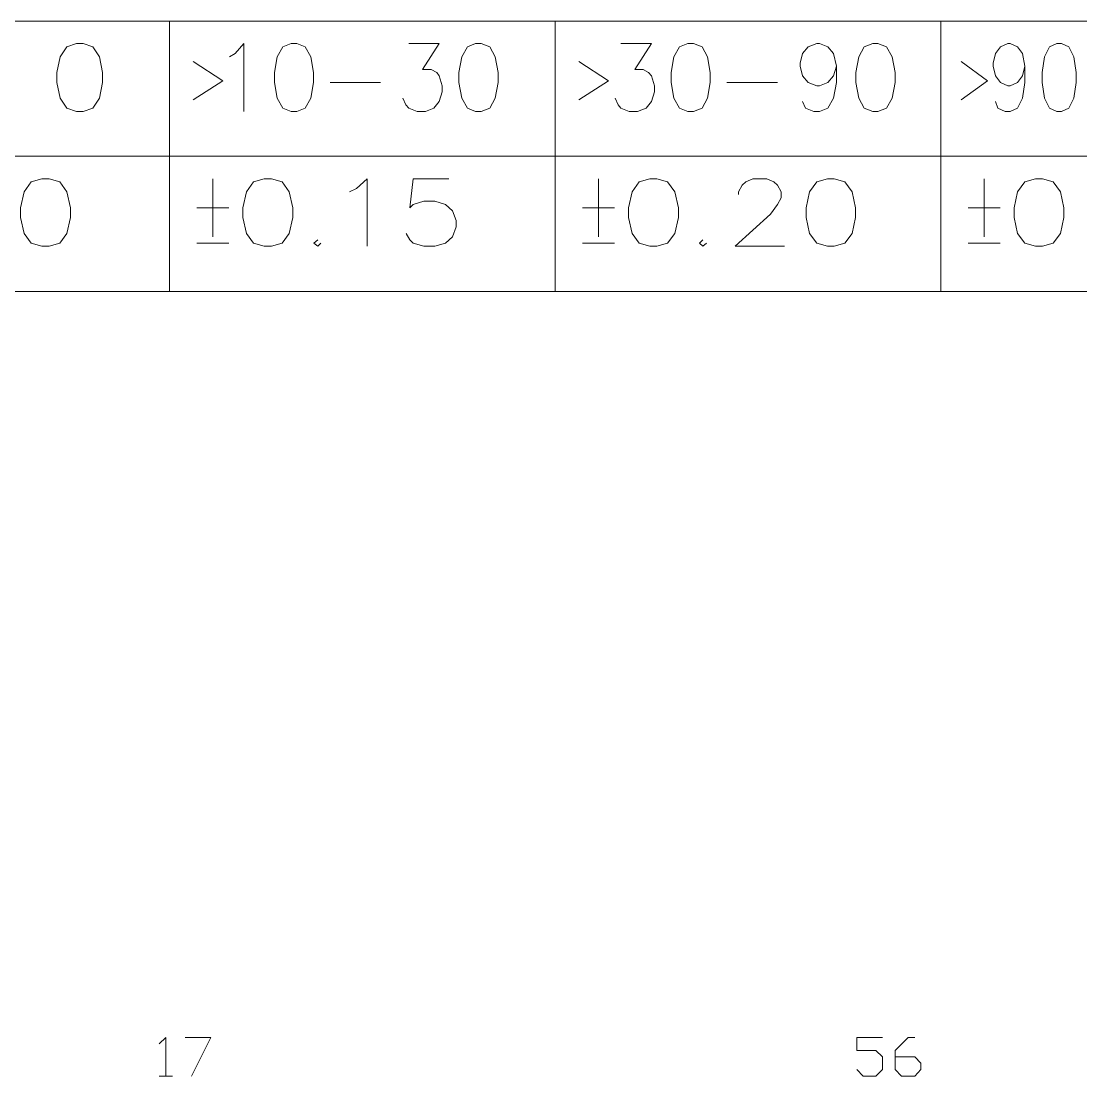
# Model space of a CAD drawing. Header units: centimetres. Extents: x -20.7 to 20.7, y -14.5 to 14.5.
# Drawn here: x -14.88 to -9.39, y 8.42 to 13.9 of the extents above; entities that cross this region are included whole.
import ezdxf

# ---------------------------------------------------------------- set-up
doc = ezdxf.new("R2010")
doc.units = ezdxf.units.CM
doc.header["$MEASUREMENT"] = 0
doc.layers.add('layer 1', color=7, linetype='Continuous')

msp = doc.modelspace()

# ---------------------------------------------------------------- linework, layer by layer
at = {"layer": 'layer 1', "lineweight": 9}
for points, knots in [([(19.88612, 13.89874), (19.88612, 13.89874), (-20.11465, 13.89874), (-20.11465, 13.89874), (-20.11465, 13.89874), (-20.11465, 13.89874), (-20.11465, -13.80208), (-20.11465, -13.80208)], [0, 0, 0, 0, 0.3333333, 0.3333333, 0.3333333, 0.3333333, 1, 1, 1, 1]), ([(-16.11415, 13.89874), (-16.11415, 13.89874), (-14.1139, 13.89874), (-14.1139, 13.89874), (-14.1139, 13.89874), (-14.1139, 13.89874), (-14.1139, 13.19812), (-14.1139, 13.19812), (-14.1139, 13.19812), (-14.1139, 13.19812), (-16.11415, 13.19812), (-16.11415, 13.19812)], [0, 0, 0, 0, 0.25, 0.25, 0.25, 0.25, 0.5, 0.5, 0.5, 0.5, 1, 1, 1, 1]), ([(-14.1139, 13.89874), (-14.1139, 13.89874), (-12.11365, 13.89874), (-12.11365, 13.89874), (-12.11365, 13.89874), (-12.11365, 13.89874), (-12.11365, 13.19812), (-12.11365, 13.19812), (-12.11365, 13.19812), (-12.11365, 13.19812), (-14.1139, 13.19812), (-14.1139, 13.19812)], [0, 0, 0, 0, 0.25, 0.25, 0.25, 0.25, 0.5, 0.5, 0.5, 0.5, 1, 1, 1, 1]), ([(-12.11365, 13.89874), (-12.11365, 13.89874), (-10.1134, 13.89874), (-10.1134, 13.89874), (-10.1134, 13.89874), (-10.1134, 13.89874), (-10.1134, 13.19812), (-10.1134, 13.19812), (-10.1134, 13.19812), (-10.1134, 13.19812), (-12.11365, 13.19812), (-12.11365, 13.19812)], [0, 0, 0, 0, 0.25, 0.25, 0.25, 0.25, 0.5, 0.5, 0.5, 0.5, 1, 1, 1, 1]), ([(-10.1134, 13.89874), (-10.1134, 13.89874), (-8.11315, 13.89874), (-8.11315, 13.89874), (-8.11315, 13.89874), (-8.11315, 13.89874), (-8.11315, 13.19812), (-8.11315, 13.19812), (-8.11315, 13.19812), (-8.11315, 13.19812), (-10.1134, 13.19812), (-10.1134, 13.19812)], [0, 0, 0, 0, 0.25, 0.25, 0.25, 0.25, 0.5, 0.5, 0.5, 0.5, 1, 1, 1, 1]), ([(-14.5965, 13.78232), (-14.5965, 13.78232), (-14.6473, 13.76539), (-14.6473, 13.76539), (-14.6473, 13.76539), (-14.6473, 13.76539), (-14.68117, 13.71459), (-14.68117, 13.71459), (-14.68117, 13.71459), (-14.68117, 13.71459), (-14.6981, 13.63204), (-14.6981, 13.63204), (-14.6981, 13.63204), (-14.6981, 13.63204), (-14.6981, 13.58124), (-14.6981, 13.58124), (-14.6981, 13.58124), (-14.6981, 13.58124), (-14.68117, 13.49869), (-14.68117, 13.49869), (-14.68117, 13.49869), (-14.68117, 13.49869), (-14.6473, 13.44789), (-14.6473, 13.44789), (-14.6473, 13.44789), (-14.6473, 13.44789), (-14.5965, 13.43096), (-14.5965, 13.43096), (-14.5965, 13.43096), (-14.5965, 13.43096), (-14.56263, 13.43096), (-14.56263, 13.43096), (-14.56263, 13.43096), (-14.56263, 13.43096), (-14.51183, 13.44789), (-14.51183, 13.44789), (-14.51183, 13.44789), (-14.51183, 13.44789), (-14.47797, 13.49869), (-14.47797, 13.49869), (-14.47797, 13.49869), (-14.47797, 13.49869), (-14.46103, 13.58124), (-14.46103, 13.58124), (-14.46103, 13.58124), (-14.46103, 13.58124), (-14.46103, 13.63204), (-14.46103, 13.63204), (-14.46103, 13.63204), (-14.46103, 13.63204), (-14.47797, 13.71459), (-14.47797, 13.71459), (-14.47797, 13.71459), (-14.47797, 13.71459), (-14.51183, 13.76539), (-14.51183, 13.76539), (-14.51183, 13.76539), (-14.51183, 13.76539), (-14.56263, 13.78232), (-14.56263, 13.78232), (-14.56263, 13.78232), (-14.56263, 13.78232), (-14.5965, 13.78232), (-14.5965, 13.78232)], [0, 0, 0, 0, 0.0588235, 0.0588235, 0.0588235, 0.0588235, 0.1176471, 0.1176471, 0.1176471, 0.1176471, 0.1764706, 0.1764706, 0.1764706, 0.1764706, 0.2352941, 0.2352941, 0.2352941, 0.2352941, 0.2941176, 0.2941176, 0.2941176, 0.2941176, 0.3529412, 0.3529412, 0.3529412, 0.3529412, 0.4117647, 0.4117647, 0.4117647, 0.4117647, 0.4705882, 0.4705882, 0.4705882, 0.4705882, 0.5294118, 0.5294118, 0.5294118, 0.5294118, 0.5882353, 0.5882353, 0.5882353, 0.5882353, 0.6470588, 0.6470588, 0.6470588, 0.6470588, 0.7058824, 0.7058824, 0.7058824, 0.7058824, 0.7647059, 0.7647059, 0.7647059, 0.7647059, 0.8235294, 0.8235294, 0.8235294, 0.8235294, 0.8823529, 0.8823529, 0.8823529, 0.8823529, 1, 1, 1, 1]), ([(-13.80275, 13.71459), (-13.80275, 13.71459), (-13.77312, 13.73152), (-13.77312, 13.73152), (-13.77312, 13.73152), (-13.77312, 13.73152), (-13.72867, 13.78232), (-13.72867, 13.78232), (-13.72867, 13.78232), (-13.72867, 13.78232), (-13.72867, 13.43096), (-13.72867, 13.43096)], [0, 0, 0, 0, 0.25, 0.25, 0.25, 0.25, 0.5, 0.5, 0.5, 0.5, 1, 1, 1, 1]), ([(-13.48313, 13.78232), (-13.48313, 13.78232), (-13.52547, 13.76539), (-13.52547, 13.76539), (-13.52547, 13.76539), (-13.52547, 13.76539), (-13.5551, 13.71459), (-13.5551, 13.71459), (-13.5551, 13.71459), (-13.5551, 13.71459), (-13.56992, 13.63204), (-13.56992, 13.63204), (-13.56992, 13.63204), (-13.56992, 13.63204), (-13.56992, 13.58124), (-13.56992, 13.58124), (-13.56992, 13.58124), (-13.56992, 13.58124), (-13.5551, 13.49869), (-13.5551, 13.49869), (-13.5551, 13.49869), (-13.5551, 13.49869), (-13.52547, 13.44789), (-13.52547, 13.44789), (-13.52547, 13.44789), (-13.52547, 13.44789), (-13.48313, 13.43096), (-13.48313, 13.43096), (-13.48313, 13.43096), (-13.48313, 13.43096), (-13.4535, 13.43096), (-13.4535, 13.43096), (-13.4535, 13.43096), (-13.4535, 13.43096), (-13.41117, 13.44789), (-13.41117, 13.44789), (-13.41117, 13.44789), (-13.41117, 13.44789), (-13.38153, 13.49869), (-13.38153, 13.49869), (-13.38153, 13.49869), (-13.38153, 13.49869), (-13.36672, 13.58124), (-13.36672, 13.58124), (-13.36672, 13.58124), (-13.36672, 13.58124), (-13.36672, 13.63204), (-13.36672, 13.63204), (-13.36672, 13.63204), (-13.36672, 13.63204), (-13.38153, 13.71459), (-13.38153, 13.71459), (-13.38153, 13.71459), (-13.38153, 13.71459), (-13.41117, 13.76539), (-13.41117, 13.76539), (-13.41117, 13.76539), (-13.41117, 13.76539), (-13.4535, 13.78232), (-13.4535, 13.78232), (-13.4535, 13.78232), (-13.4535, 13.78232), (-13.48313, 13.78232), (-13.48313, 13.78232)], [0, 0, 0, 0, 0.0588235, 0.0588235, 0.0588235, 0.0588235, 0.1176471, 0.1176471, 0.1176471, 0.1176471, 0.1764706, 0.1764706, 0.1764706, 0.1764706, 0.2352941, 0.2352941, 0.2352941, 0.2352941, 0.2941176, 0.2941176, 0.2941176, 0.2941176, 0.3529412, 0.3529412, 0.3529412, 0.3529412, 0.4117647, 0.4117647, 0.4117647, 0.4117647, 0.4705882, 0.4705882, 0.4705882, 0.4705882, 0.5294118, 0.5294118, 0.5294118, 0.5294118, 0.5882353, 0.5882353, 0.5882353, 0.5882353, 0.6470588, 0.6470588, 0.6470588, 0.6470588, 0.7058824, 0.7058824, 0.7058824, 0.7058824, 0.7647059, 0.7647059, 0.7647059, 0.7647059, 0.8235294, 0.8235294, 0.8235294, 0.8235294, 0.8823529, 0.8823529, 0.8823529, 0.8823529, 1, 1, 1, 1]), ([(-12.87353, 13.78232), (-12.87353, 13.78232), (-12.71478, 13.78232), (-12.71478, 13.78232), (-12.71478, 13.78232), (-12.71478, 13.78232), (-12.80157, 13.64897), (-12.80157, 13.64897), (-12.80157, 13.64897), (-12.80157, 13.64897), (-12.75712, 13.64897), (-12.75712, 13.64897), (-12.75712, 13.64897), (-12.75712, 13.64897), (-12.72748, 13.63204), (-12.72748, 13.63204), (-12.72748, 13.63204), (-12.72748, 13.63204), (-12.71478, 13.61511), (-12.71478, 13.61511), (-12.71478, 13.61511), (-12.71478, 13.61511), (-12.69997, 13.56431), (-12.69997, 13.56431), (-12.69997, 13.56431), (-12.69997, 13.56431), (-12.69997, 13.53256), (-12.69997, 13.53256), (-12.69997, 13.53256), (-12.69997, 13.53256), (-12.71478, 13.48176), (-12.71478, 13.48176), (-12.71478, 13.48176), (-12.71478, 13.48176), (-12.7423, 13.44789), (-12.7423, 13.44789), (-12.7423, 13.44789), (-12.7423, 13.44789), (-12.78675, 13.43096), (-12.78675, 13.43096), (-12.78675, 13.43096), (-12.78675, 13.43096), (-12.82908, 13.43096), (-12.82908, 13.43096), (-12.82908, 13.43096), (-12.82908, 13.43096), (-12.87353, 13.44789), (-12.87353, 13.44789), (-12.87353, 13.44789), (-12.87353, 13.44789), (-12.88835, 13.46482), (-12.88835, 13.46482), (-12.88835, 13.46482), (-12.88835, 13.46482), (-12.90317, 13.49869), (-12.90317, 13.49869)], [0, 0, 0, 0, 0.0666667, 0.0666667, 0.0666667, 0.0666667, 0.1333333, 0.1333333, 0.1333333, 0.1333333, 0.2, 0.2, 0.2, 0.2, 0.2666667, 0.2666667, 0.2666667, 0.2666667, 0.3333333, 0.3333333, 0.3333333, 0.3333333, 0.4, 0.4, 0.4, 0.4, 0.4666667, 0.4666667, 0.4666667, 0.4666667, 0.5333333, 0.5333333, 0.5333333, 0.5333333, 0.6, 0.6, 0.6, 0.6, 0.6666667, 0.6666667, 0.6666667, 0.6666667, 0.7333333, 0.7333333, 0.7333333, 0.7333333, 0.8, 0.8, 0.8, 0.8, 0.8666667, 0.8666667, 0.8666667, 0.8666667, 1, 1, 1, 1]), ([(-12.5264, 13.78232), (-12.5264, 13.78232), (-12.56873, 13.76539), (-12.56873, 13.76539), (-12.56873, 13.76539), (-12.56873, 13.76539), (-12.59837, 13.71459), (-12.59837, 13.71459), (-12.59837, 13.71459), (-12.59837, 13.71459), (-12.61318, 13.63204), (-12.61318, 13.63204), (-12.61318, 13.63204), (-12.61318, 13.63204), (-12.61318, 13.58124), (-12.61318, 13.58124), (-12.61318, 13.58124), (-12.61318, 13.58124), (-12.59837, 13.49869), (-12.59837, 13.49869), (-12.59837, 13.49869), (-12.59837, 13.49869), (-12.56873, 13.44789), (-12.56873, 13.44789), (-12.56873, 13.44789), (-12.56873, 13.44789), (-12.5264, 13.43096), (-12.5264, 13.43096), (-12.5264, 13.43096), (-12.5264, 13.43096), (-12.49677, 13.43096), (-12.49677, 13.43096), (-12.49677, 13.43096), (-12.49677, 13.43096), (-12.45232, 13.44789), (-12.45232, 13.44789), (-12.45232, 13.44789), (-12.45232, 13.44789), (-12.4248, 13.49869), (-12.4248, 13.49869), (-12.4248, 13.49869), (-12.4248, 13.49869), (-12.40998, 13.58124), (-12.40998, 13.58124), (-12.40998, 13.58124), (-12.40998, 13.58124), (-12.40998, 13.63204), (-12.40998, 13.63204), (-12.40998, 13.63204), (-12.40998, 13.63204), (-12.4248, 13.71459), (-12.4248, 13.71459), (-12.4248, 13.71459), (-12.4248, 13.71459), (-12.45232, 13.76539), (-12.45232, 13.76539), (-12.45232, 13.76539), (-12.45232, 13.76539), (-12.49677, 13.78232), (-12.49677, 13.78232), (-12.49677, 13.78232), (-12.49677, 13.78232), (-12.5264, 13.78232), (-12.5264, 13.78232)], [0, 0, 0, 0, 0.0588235, 0.0588235, 0.0588235, 0.0588235, 0.1176471, 0.1176471, 0.1176471, 0.1176471, 0.1764706, 0.1764706, 0.1764706, 0.1764706, 0.2352941, 0.2352941, 0.2352941, 0.2352941, 0.2941176, 0.2941176, 0.2941176, 0.2941176, 0.3529412, 0.3529412, 0.3529412, 0.3529412, 0.4117647, 0.4117647, 0.4117647, 0.4117647, 0.4705882, 0.4705882, 0.4705882, 0.4705882, 0.5294118, 0.5294118, 0.5294118, 0.5294118, 0.5882353, 0.5882353, 0.5882353, 0.5882353, 0.6470588, 0.6470588, 0.6470588, 0.6470588, 0.7058824, 0.7058824, 0.7058824, 0.7058824, 0.7647059, 0.7647059, 0.7647059, 0.7647059, 0.8235294, 0.8235294, 0.8235294, 0.8235294, 0.8823529, 0.8823529, 0.8823529, 0.8823529, 1, 1, 1, 1]), ([(-11.77287, 13.78232), (-11.77287, 13.78232), (-11.61412, 13.78232), (-11.61412, 13.78232), (-11.61412, 13.78232), (-11.61412, 13.78232), (-11.7009, 13.64897), (-11.7009, 13.64897), (-11.7009, 13.64897), (-11.7009, 13.64897), (-11.65645, 13.64897), (-11.65645, 13.64897), (-11.65645, 13.64897), (-11.65645, 13.64897), (-11.62893, 13.63204), (-11.62893, 13.63204), (-11.62893, 13.63204), (-11.62893, 13.63204), (-11.61412, 13.61511), (-11.61412, 13.61511), (-11.61412, 13.61511), (-11.61412, 13.61511), (-11.5993, 13.56431), (-11.5993, 13.56431), (-11.5993, 13.56431), (-11.5993, 13.56431), (-11.5993, 13.53256), (-11.5993, 13.53256), (-11.5993, 13.53256), (-11.5993, 13.53256), (-11.61412, 13.48176), (-11.61412, 13.48176), (-11.61412, 13.48176), (-11.61412, 13.48176), (-11.64163, 13.44789), (-11.64163, 13.44789), (-11.64163, 13.44789), (-11.64163, 13.44789), (-11.68608, 13.43096), (-11.68608, 13.43096), (-11.68608, 13.43096), (-11.68608, 13.43096), (-11.73053, 13.43096), (-11.73053, 13.43096), (-11.73053, 13.43096), (-11.73053, 13.43096), (-11.77287, 13.44789), (-11.77287, 13.44789), (-11.77287, 13.44789), (-11.77287, 13.44789), (-11.78768, 13.46482), (-11.78768, 13.46482), (-11.78768, 13.46482), (-11.78768, 13.46482), (-11.8025, 13.49869), (-11.8025, 13.49869)], [0, 0, 0, 0, 0.0666667, 0.0666667, 0.0666667, 0.0666667, 0.1333333, 0.1333333, 0.1333333, 0.1333333, 0.2, 0.2, 0.2, 0.2, 0.2666667, 0.2666667, 0.2666667, 0.2666667, 0.3333333, 0.3333333, 0.3333333, 0.3333333, 0.4, 0.4, 0.4, 0.4, 0.4666667, 0.4666667, 0.4666667, 0.4666667, 0.5333333, 0.5333333, 0.5333333, 0.5333333, 0.6, 0.6, 0.6, 0.6, 0.6666667, 0.6666667, 0.6666667, 0.6666667, 0.7333333, 0.7333333, 0.7333333, 0.7333333, 0.8, 0.8, 0.8, 0.8, 0.8666667, 0.8666667, 0.8666667, 0.8666667, 1, 1, 1, 1]), ([(-11.42573, 13.78232), (-11.42573, 13.78232), (-11.46807, 13.76539), (-11.46807, 13.76539), (-11.46807, 13.76539), (-11.46807, 13.76539), (-11.4977, 13.71459), (-11.4977, 13.71459), (-11.4977, 13.71459), (-11.4977, 13.71459), (-11.51252, 13.63204), (-11.51252, 13.63204), (-11.51252, 13.63204), (-11.51252, 13.63204), (-11.51252, 13.58124), (-11.51252, 13.58124), (-11.51252, 13.58124), (-11.51252, 13.58124), (-11.4977, 13.49869), (-11.4977, 13.49869), (-11.4977, 13.49869), (-11.4977, 13.49869), (-11.46807, 13.44789), (-11.46807, 13.44789), (-11.46807, 13.44789), (-11.46807, 13.44789), (-11.42573, 13.43096), (-11.42573, 13.43096), (-11.42573, 13.43096), (-11.42573, 13.43096), (-11.3961, 13.43096), (-11.3961, 13.43096), (-11.3961, 13.43096), (-11.3961, 13.43096), (-11.35165, 13.44789), (-11.35165, 13.44789), (-11.35165, 13.44789), (-11.35165, 13.44789), (-11.32413, 13.49869), (-11.32413, 13.49869), (-11.32413, 13.49869), (-11.32413, 13.49869), (-11.30932, 13.58124), (-11.30932, 13.58124), (-11.30932, 13.58124), (-11.30932, 13.58124), (-11.30932, 13.63204), (-11.30932, 13.63204), (-11.30932, 13.63204), (-11.30932, 13.63204), (-11.32413, 13.71459), (-11.32413, 13.71459), (-11.32413, 13.71459), (-11.32413, 13.71459), (-11.35165, 13.76539), (-11.35165, 13.76539), (-11.35165, 13.76539), (-11.35165, 13.76539), (-11.3961, 13.78232), (-11.3961, 13.78232), (-11.3961, 13.78232), (-11.3961, 13.78232), (-11.42573, 13.78232), (-11.42573, 13.78232)], [0, 0, 0, 0, 0.0588235, 0.0588235, 0.0588235, 0.0588235, 0.1176471, 0.1176471, 0.1176471, 0.1176471, 0.1764706, 0.1764706, 0.1764706, 0.1764706, 0.2352941, 0.2352941, 0.2352941, 0.2352941, 0.2941176, 0.2941176, 0.2941176, 0.2941176, 0.3529412, 0.3529412, 0.3529412, 0.3529412, 0.4117647, 0.4117647, 0.4117647, 0.4117647, 0.4705882, 0.4705882, 0.4705882, 0.4705882, 0.5294118, 0.5294118, 0.5294118, 0.5294118, 0.5882353, 0.5882353, 0.5882353, 0.5882353, 0.6470588, 0.6470588, 0.6470588, 0.6470588, 0.7058824, 0.7058824, 0.7058824, 0.7058824, 0.7647059, 0.7647059, 0.7647059, 0.7647059, 0.8235294, 0.8235294, 0.8235294, 0.8235294, 0.8823529, 0.8823529, 0.8823529, 0.8823529, 1, 1, 1, 1]), ([(-10.65527, 13.66591), (-10.65527, 13.66591), (-10.67008, 13.61511), (-10.67008, 13.61511), (-10.67008, 13.61511), (-10.67008, 13.61511), (-10.69972, 13.58124), (-10.69972, 13.58124), (-10.69972, 13.58124), (-10.69972, 13.58124), (-10.74205, 13.56431), (-10.74205, 13.56431), (-10.74205, 13.56431), (-10.74205, 13.56431), (-10.75687, 13.56431), (-10.75687, 13.56431), (-10.75687, 13.56431), (-10.75687, 13.56431), (-10.80132, 13.58124), (-10.80132, 13.58124), (-10.80132, 13.58124), (-10.80132, 13.58124), (-10.83095, 13.61511), (-10.83095, 13.61511), (-10.83095, 13.61511), (-10.83095, 13.61511), (-10.84365, 13.66591), (-10.84365, 13.66591), (-10.84365, 13.66591), (-10.84365, 13.66591), (-10.84365, 13.68072), (-10.84365, 13.68072), (-10.84365, 13.68072), (-10.84365, 13.68072), (-10.83095, 13.73152), (-10.83095, 13.73152), (-10.83095, 13.73152), (-10.83095, 13.73152), (-10.80132, 13.76539), (-10.80132, 13.76539), (-10.80132, 13.76539), (-10.80132, 13.76539), (-10.75687, 13.78232), (-10.75687, 13.78232), (-10.75687, 13.78232), (-10.75687, 13.78232), (-10.74205, 13.78232), (-10.74205, 13.78232), (-10.74205, 13.78232), (-10.74205, 13.78232), (-10.69972, 13.76539), (-10.69972, 13.76539), (-10.69972, 13.76539), (-10.69972, 13.76539), (-10.67008, 13.73152), (-10.67008, 13.73152), (-10.67008, 13.73152), (-10.67008, 13.73152), (-10.65527, 13.66591), (-10.65527, 13.66591), (-10.65527, 13.66591), (-10.65527, 13.66591), (-10.65527, 13.58124), (-10.65527, 13.58124), (-10.65527, 13.58124), (-10.65527, 13.58124), (-10.67008, 13.49869), (-10.67008, 13.49869), (-10.67008, 13.49869), (-10.67008, 13.49869), (-10.69972, 13.44789), (-10.69972, 13.44789), (-10.69972, 13.44789), (-10.69972, 13.44789), (-10.74205, 13.43096), (-10.74205, 13.43096), (-10.74205, 13.43096), (-10.74205, 13.43096), (-10.77168, 13.43096), (-10.77168, 13.43096), (-10.77168, 13.43096), (-10.77168, 13.43096), (-10.81613, 13.44789), (-10.81613, 13.44789), (-10.81613, 13.44789), (-10.81613, 13.44789), (-10.83095, 13.48176), (-10.83095, 13.48176)], [0, 0, 0, 0, 0.0434783, 0.0434783, 0.0434783, 0.0434783, 0.0869565, 0.0869565, 0.0869565, 0.0869565, 0.1304348, 0.1304348, 0.1304348, 0.1304348, 0.173913, 0.173913, 0.173913, 0.173913, 0.2173913, 0.2173913, 0.2173913, 0.2173913, 0.2608696, 0.2608696, 0.2608696, 0.2608696, 0.3043478, 0.3043478, 0.3043478, 0.3043478, 0.3478261, 0.3478261, 0.3478261, 0.3478261, 0.3913043, 0.3913043, 0.3913043, 0.3913043, 0.4347826, 0.4347826, 0.4347826, 0.4347826, 0.4782609, 0.4782609, 0.4782609, 0.4782609, 0.5217391, 0.5217391, 0.5217391, 0.5217391, 0.5652174, 0.5652174, 0.5652174, 0.5652174, 0.6086957, 0.6086957, 0.6086957, 0.6086957, 0.6521739, 0.6521739, 0.6521739, 0.6521739, 0.6956522, 0.6956522, 0.6956522, 0.6956522, 0.7391304, 0.7391304, 0.7391304, 0.7391304, 0.7826087, 0.7826087, 0.7826087, 0.7826087, 0.826087, 0.826087, 0.826087, 0.826087, 0.8695652, 0.8695652, 0.8695652, 0.8695652, 0.9130435, 0.9130435, 0.9130435, 0.9130435, 1, 1, 1, 1]), ([(-10.46688, 13.78232), (-10.46688, 13.78232), (-10.51133, 13.76539), (-10.51133, 13.76539), (-10.51133, 13.76539), (-10.51133, 13.76539), (-10.53885, 13.71459), (-10.53885, 13.71459), (-10.53885, 13.71459), (-10.53885, 13.71459), (-10.55367, 13.63204), (-10.55367, 13.63204), (-10.55367, 13.63204), (-10.55367, 13.63204), (-10.55367, 13.58124), (-10.55367, 13.58124), (-10.55367, 13.58124), (-10.55367, 13.58124), (-10.53885, 13.49869), (-10.53885, 13.49869), (-10.53885, 13.49869), (-10.53885, 13.49869), (-10.51133, 13.44789), (-10.51133, 13.44789), (-10.51133, 13.44789), (-10.51133, 13.44789), (-10.46688, 13.43096), (-10.46688, 13.43096), (-10.46688, 13.43096), (-10.46688, 13.43096), (-10.43937, 13.43096), (-10.43937, 13.43096), (-10.43937, 13.43096), (-10.43937, 13.43096), (-10.39492, 13.44789), (-10.39492, 13.44789), (-10.39492, 13.44789), (-10.39492, 13.44789), (-10.36528, 13.49869), (-10.36528, 13.49869), (-10.36528, 13.49869), (-10.36528, 13.49869), (-10.35047, 13.58124), (-10.35047, 13.58124), (-10.35047, 13.58124), (-10.35047, 13.58124), (-10.35047, 13.63204), (-10.35047, 13.63204), (-10.35047, 13.63204), (-10.35047, 13.63204), (-10.36528, 13.71459), (-10.36528, 13.71459), (-10.36528, 13.71459), (-10.36528, 13.71459), (-10.39492, 13.76539), (-10.39492, 13.76539), (-10.39492, 13.76539), (-10.39492, 13.76539), (-10.43937, 13.78232), (-10.43937, 13.78232), (-10.43937, 13.78232), (-10.43937, 13.78232), (-10.46688, 13.78232), (-10.46688, 13.78232)], [0, 0, 0, 0, 0.0588235, 0.0588235, 0.0588235, 0.0588235, 0.1176471, 0.1176471, 0.1176471, 0.1176471, 0.1764706, 0.1764706, 0.1764706, 0.1764706, 0.2352941, 0.2352941, 0.2352941, 0.2352941, 0.2941176, 0.2941176, 0.2941176, 0.2941176, 0.3529412, 0.3529412, 0.3529412, 0.3529412, 0.4117647, 0.4117647, 0.4117647, 0.4117647, 0.4705882, 0.4705882, 0.4705882, 0.4705882, 0.5294118, 0.5294118, 0.5294118, 0.5294118, 0.5882353, 0.5882353, 0.5882353, 0.5882353, 0.6470588, 0.6470588, 0.6470588, 0.6470588, 0.7058824, 0.7058824, 0.7058824, 0.7058824, 0.7647059, 0.7647059, 0.7647059, 0.7647059, 0.8235294, 0.8235294, 0.8235294, 0.8235294, 0.8823529, 0.8823529, 0.8823529, 0.8823529, 1, 1, 1, 1]), ([(-9.67737, 13.66591), (-9.67737, 13.66591), (-9.69007, 13.61511), (-9.69007, 13.61511), (-9.69007, 13.61511), (-9.69007, 13.61511), (-9.71547, 13.58124), (-9.71547, 13.58124), (-9.71547, 13.58124), (-9.71547, 13.58124), (-9.75357, 13.56431), (-9.75357, 13.56431), (-9.75357, 13.56431), (-9.75357, 13.56431), (-9.76627, 13.56431), (-9.76627, 13.56431), (-9.76627, 13.56431), (-9.76627, 13.56431), (-9.80437, 13.58124), (-9.80437, 13.58124), (-9.80437, 13.58124), (-9.80437, 13.58124), (-9.82977, 13.61511), (-9.82977, 13.61511), (-9.82977, 13.61511), (-9.82977, 13.61511), (-9.84247, 13.66591), (-9.84247, 13.66591), (-9.84247, 13.66591), (-9.84247, 13.66591), (-9.84247, 13.68072), (-9.84247, 13.68072), (-9.84247, 13.68072), (-9.84247, 13.68072), (-9.82977, 13.73152), (-9.82977, 13.73152), (-9.82977, 13.73152), (-9.82977, 13.73152), (-9.80437, 13.76539), (-9.80437, 13.76539), (-9.80437, 13.76539), (-9.80437, 13.76539), (-9.76627, 13.78232), (-9.76627, 13.78232), (-9.76627, 13.78232), (-9.76627, 13.78232), (-9.75357, 13.78232), (-9.75357, 13.78232), (-9.75357, 13.78232), (-9.75357, 13.78232), (-9.71547, 13.76539), (-9.71547, 13.76539), (-9.71547, 13.76539), (-9.71547, 13.76539), (-9.69007, 13.73152), (-9.69007, 13.73152), (-9.69007, 13.73152), (-9.69007, 13.73152), (-9.67737, 13.66591), (-9.67737, 13.66591), (-9.67737, 13.66591), (-9.67737, 13.66591), (-9.67737, 13.58124), (-9.67737, 13.58124), (-9.67737, 13.58124), (-9.67737, 13.58124), (-9.69007, 13.49869), (-9.69007, 13.49869), (-9.69007, 13.49869), (-9.69007, 13.49869), (-9.71547, 13.44789), (-9.71547, 13.44789), (-9.71547, 13.44789), (-9.71547, 13.44789), (-9.75357, 13.43096), (-9.75357, 13.43096), (-9.75357, 13.43096), (-9.75357, 13.43096), (-9.77897, 13.43096), (-9.77897, 13.43096), (-9.77897, 13.43096), (-9.77897, 13.43096), (-9.81707, 13.44789), (-9.81707, 13.44789), (-9.81707, 13.44789), (-9.81707, 13.44789), (-9.82977, 13.48176), (-9.82977, 13.48176)], [0, 0, 0, 0, 0.0434783, 0.0434783, 0.0434783, 0.0434783, 0.0869565, 0.0869565, 0.0869565, 0.0869565, 0.1304348, 0.1304348, 0.1304348, 0.1304348, 0.173913, 0.173913, 0.173913, 0.173913, 0.2173913, 0.2173913, 0.2173913, 0.2173913, 0.2608696, 0.2608696, 0.2608696, 0.2608696, 0.3043478, 0.3043478, 0.3043478, 0.3043478, 0.3478261, 0.3478261, 0.3478261, 0.3478261, 0.3913043, 0.3913043, 0.3913043, 0.3913043, 0.4347826, 0.4347826, 0.4347826, 0.4347826, 0.4782609, 0.4782609, 0.4782609, 0.4782609, 0.5217391, 0.5217391, 0.5217391, 0.5217391, 0.5652174, 0.5652174, 0.5652174, 0.5652174, 0.6086957, 0.6086957, 0.6086957, 0.6086957, 0.6521739, 0.6521739, 0.6521739, 0.6521739, 0.6956522, 0.6956522, 0.6956522, 0.6956522, 0.7391304, 0.7391304, 0.7391304, 0.7391304, 0.7826087, 0.7826087, 0.7826087, 0.7826087, 0.826087, 0.826087, 0.826087, 0.826087, 0.8695652, 0.8695652, 0.8695652, 0.8695652, 0.9130435, 0.9130435, 0.9130435, 0.9130435, 1, 1, 1, 1]), ([(-9.51227, 13.78232), (-9.51227, 13.78232), (-9.55037, 13.76539), (-9.55037, 13.76539), (-9.55037, 13.76539), (-9.55037, 13.76539), (-9.57577, 13.71459), (-9.57577, 13.71459), (-9.57577, 13.71459), (-9.57577, 13.71459), (-9.58847, 13.63204), (-9.58847, 13.63204), (-9.58847, 13.63204), (-9.58847, 13.63204), (-9.58847, 13.58124), (-9.58847, 13.58124), (-9.58847, 13.58124), (-9.58847, 13.58124), (-9.57577, 13.49869), (-9.57577, 13.49869), (-9.57577, 13.49869), (-9.57577, 13.49869), (-9.55037, 13.44789), (-9.55037, 13.44789), (-9.55037, 13.44789), (-9.55037, 13.44789), (-9.51227, 13.43096), (-9.51227, 13.43096), (-9.51227, 13.43096), (-9.51227, 13.43096), (-9.48687, 13.43096), (-9.48687, 13.43096), (-9.48687, 13.43096), (-9.48687, 13.43096), (-9.44877, 13.44789), (-9.44877, 13.44789), (-9.44877, 13.44789), (-9.44877, 13.44789), (-9.42337, 13.49869), (-9.42337, 13.49869), (-9.42337, 13.49869), (-9.42337, 13.49869), (-9.41067, 13.58124), (-9.41067, 13.58124), (-9.41067, 13.58124), (-9.41067, 13.58124), (-9.41067, 13.63204), (-9.41067, 13.63204), (-9.41067, 13.63204), (-9.41067, 13.63204), (-9.42337, 13.71459), (-9.42337, 13.71459), (-9.42337, 13.71459), (-9.42337, 13.71459), (-9.44877, 13.76539), (-9.44877, 13.76539), (-9.44877, 13.76539), (-9.44877, 13.76539), (-9.48687, 13.78232), (-9.48687, 13.78232), (-9.48687, 13.78232), (-9.48687, 13.78232), (-9.51227, 13.78232), (-9.51227, 13.78232)], [0, 0, 0, 0, 0.0588235, 0.0588235, 0.0588235, 0.0588235, 0.1176471, 0.1176471, 0.1176471, 0.1176471, 0.1764706, 0.1764706, 0.1764706, 0.1764706, 0.2352941, 0.2352941, 0.2352941, 0.2352941, 0.2941176, 0.2941176, 0.2941176, 0.2941176, 0.3529412, 0.3529412, 0.3529412, 0.3529412, 0.4117647, 0.4117647, 0.4117647, 0.4117647, 0.4705882, 0.4705882, 0.4705882, 0.4705882, 0.5294118, 0.5294118, 0.5294118, 0.5294118, 0.5882353, 0.5882353, 0.5882353, 0.5882353, 0.6470588, 0.6470588, 0.6470588, 0.6470588, 0.7058824, 0.7058824, 0.7058824, 0.7058824, 0.7647059, 0.7647059, 0.7647059, 0.7647059, 0.8235294, 0.8235294, 0.8235294, 0.8235294, 0.8823529, 0.8823529, 0.8823529, 0.8823529, 1, 1, 1, 1]), ([(-13.99113, 13.68919), (-13.99113, 13.68919), (-13.83662, 13.58971), (-13.83662, 13.58971), (-13.83662, 13.58971), (-13.83662, 13.58971), (-13.99113, 13.49022), (-13.99113, 13.49022)], [0, 0, 0, 0, 0.3333333, 0.3333333, 0.3333333, 0.3333333, 1, 1, 1, 1]), ([(-11.99088, 13.68919), (-11.99088, 13.68919), (-11.83637, 13.58971), (-11.83637, 13.58971), (-11.83637, 13.58971), (-11.83637, 13.58971), (-11.99088, 13.49022), (-11.99088, 13.49022)], [0, 0, 0, 0, 0.3333333, 0.3333333, 0.3333333, 0.3333333, 1, 1, 1, 1]), ([(-10.00757, 13.68919), (-10.00757, 13.68919), (-9.8721, 13.58971), (-9.8721, 13.58971), (-9.8721, 13.58971), (-9.8721, 13.58971), (-10.00757, 13.49022), (-10.00757, 13.49022)], [0, 0, 0, 0, 0.3333333, 0.3333333, 0.3333333, 0.3333333, 1, 1, 1, 1]), ([(-14.1139, 13.19812), (-14.1139, 13.19812), (-14.1139, 12.49751), (-14.1139, 12.49751), (-14.1139, 12.49751), (-14.1139, 12.49751), (-16.11415, 12.49751), (-16.11415, 12.49751)], [0, 0, 0, 0, 0.3333333, 0.3333333, 0.3333333, 0.3333333, 1, 1, 1, 1]), ([(-12.11365, 13.19812), (-12.11365, 13.19812), (-12.11365, 12.49751), (-12.11365, 12.49751), (-12.11365, 12.49751), (-12.11365, 12.49751), (-14.1139, 12.49751), (-14.1139, 12.49751)], [0, 0, 0, 0, 0.3333333, 0.3333333, 0.3333333, 0.3333333, 1, 1, 1, 1]), ([(-10.1134, 13.19812), (-10.1134, 13.19812), (-10.1134, 12.49751), (-10.1134, 12.49751), (-10.1134, 12.49751), (-10.1134, 12.49751), (-12.11365, 12.49751), (-12.11365, 12.49751)], [0, 0, 0, 0, 0.3333333, 0.3333333, 0.3333333, 0.3333333, 1, 1, 1, 1]), ([(-8.11315, 13.19812), (-8.11315, 13.19812), (-8.11315, 12.49751), (-8.11315, 12.49751), (-8.11315, 12.49751), (-8.11315, 12.49751), (-10.1134, 12.49751), (-10.1134, 12.49751)], [0, 0, 0, 0, 0.3333333, 0.3333333, 0.3333333, 0.3333333, 1, 1, 1, 1]), ([(-14.77642, 13.08171), (-14.77642, 13.08171), (-14.83145, 13.06477), (-14.83145, 13.06477), (-14.83145, 13.06477), (-14.83145, 13.06477), (-14.86743, 13.01397), (-14.86743, 13.01397), (-14.86743, 13.01397), (-14.86743, 13.01397), (-14.88648, 12.93142), (-14.88648, 12.93142), (-14.88648, 12.93142), (-14.88648, 12.93142), (-14.88648, 12.88062), (-14.88648, 12.88062), (-14.88648, 12.88062), (-14.88648, 12.88062), (-14.86743, 12.79807), (-14.86743, 12.79807), (-14.86743, 12.79807), (-14.86743, 12.79807), (-14.83145, 12.74727), (-14.83145, 12.74727), (-14.83145, 12.74727), (-14.83145, 12.74727), (-14.77642, 12.73246), (-14.77642, 12.73246), (-14.77642, 12.73246), (-14.77642, 12.73246), (-14.73832, 12.73246), (-14.73832, 12.73246), (-14.73832, 12.73246), (-14.73832, 12.73246), (-14.68328, 12.74727), (-14.68328, 12.74727), (-14.68328, 12.74727), (-14.68328, 12.74727), (-14.6473, 12.79807), (-14.6473, 12.79807), (-14.6473, 12.79807), (-14.6473, 12.79807), (-14.62825, 12.88062), (-14.62825, 12.88062), (-14.62825, 12.88062), (-14.62825, 12.88062), (-14.62825, 12.93142), (-14.62825, 12.93142), (-14.62825, 12.93142), (-14.62825, 12.93142), (-14.6473, 13.01397), (-14.6473, 13.01397), (-14.6473, 13.01397), (-14.6473, 13.01397), (-14.68328, 13.06477), (-14.68328, 13.06477), (-14.68328, 13.06477), (-14.68328, 13.06477), (-14.73832, 13.08171), (-14.73832, 13.08171), (-14.73832, 13.08171), (-14.73832, 13.08171), (-14.77642, 13.08171), (-14.77642, 13.08171)], [0, 0, 0, 0, 0.0588235, 0.0588235, 0.0588235, 0.0588235, 0.1176471, 0.1176471, 0.1176471, 0.1176471, 0.1764706, 0.1764706, 0.1764706, 0.1764706, 0.2352941, 0.2352941, 0.2352941, 0.2352941, 0.2941176, 0.2941176, 0.2941176, 0.2941176, 0.3529412, 0.3529412, 0.3529412, 0.3529412, 0.4117647, 0.4117647, 0.4117647, 0.4117647, 0.4705882, 0.4705882, 0.4705882, 0.4705882, 0.5294118, 0.5294118, 0.5294118, 0.5294118, 0.5882353, 0.5882353, 0.5882353, 0.5882353, 0.6470588, 0.6470588, 0.6470588, 0.6470588, 0.7058824, 0.7058824, 0.7058824, 0.7058824, 0.7647059, 0.7647059, 0.7647059, 0.7647059, 0.8235294, 0.8235294, 0.8235294, 0.8235294, 0.8823529, 0.8823529, 0.8823529, 0.8823529, 1, 1, 1, 1]), ([(-13.62283, 13.08171), (-13.62283, 13.08171), (-13.67787, 13.06477), (-13.67787, 13.06477), (-13.67787, 13.06477), (-13.67787, 13.06477), (-13.71385, 13.01397), (-13.71385, 13.01397), (-13.71385, 13.01397), (-13.71385, 13.01397), (-13.7329, 12.93142), (-13.7329, 12.93142), (-13.7329, 12.93142), (-13.7329, 12.93142), (-13.7329, 12.88062), (-13.7329, 12.88062), (-13.7329, 12.88062), (-13.7329, 12.88062), (-13.71385, 12.79807), (-13.71385, 12.79807), (-13.71385, 12.79807), (-13.71385, 12.79807), (-13.67787, 12.74727), (-13.67787, 12.74727), (-13.67787, 12.74727), (-13.67787, 12.74727), (-13.62283, 12.73246), (-13.62283, 12.73246), (-13.62283, 12.73246), (-13.62283, 12.73246), (-13.58473, 12.73246), (-13.58473, 12.73246), (-13.58473, 12.73246), (-13.58473, 12.73246), (-13.5297, 12.74727), (-13.5297, 12.74727), (-13.5297, 12.74727), (-13.5297, 12.74727), (-13.49372, 12.79807), (-13.49372, 12.79807), (-13.49372, 12.79807), (-13.49372, 12.79807), (-13.47467, 12.88062), (-13.47467, 12.88062), (-13.47467, 12.88062), (-13.47467, 12.88062), (-13.47467, 12.93142), (-13.47467, 12.93142), (-13.47467, 12.93142), (-13.47467, 12.93142), (-13.49372, 13.01397), (-13.49372, 13.01397), (-13.49372, 13.01397), (-13.49372, 13.01397), (-13.5297, 13.06477), (-13.5297, 13.06477), (-13.5297, 13.06477), (-13.5297, 13.06477), (-13.58473, 13.08171), (-13.58473, 13.08171), (-13.58473, 13.08171), (-13.58473, 13.08171), (-13.62283, 13.08171), (-13.62283, 13.08171)], [0, 0, 0, 0, 0.0588235, 0.0588235, 0.0588235, 0.0588235, 0.1176471, 0.1176471, 0.1176471, 0.1176471, 0.1764706, 0.1764706, 0.1764706, 0.1764706, 0.2352941, 0.2352941, 0.2352941, 0.2352941, 0.2941176, 0.2941176, 0.2941176, 0.2941176, 0.3529412, 0.3529412, 0.3529412, 0.3529412, 0.4117647, 0.4117647, 0.4117647, 0.4117647, 0.4705882, 0.4705882, 0.4705882, 0.4705882, 0.5294118, 0.5294118, 0.5294118, 0.5294118, 0.5882353, 0.5882353, 0.5882353, 0.5882353, 0.6470588, 0.6470588, 0.6470588, 0.6470588, 0.7058824, 0.7058824, 0.7058824, 0.7058824, 0.7647059, 0.7647059, 0.7647059, 0.7647059, 0.8235294, 0.8235294, 0.8235294, 0.8235294, 0.8823529, 0.8823529, 0.8823529, 0.8823529, 1, 1, 1, 1]), ([(-13.18045, 13.01397), (-13.18045, 13.01397), (-13.14447, 13.03091), (-13.14447, 13.03091), (-13.14447, 13.03091), (-13.14447, 13.03091), (-13.08943, 13.08171), (-13.08943, 13.08171), (-13.08943, 13.08171), (-13.08943, 13.08171), (-13.08943, 12.73246), (-13.08943, 12.73246)], [0, 0, 0, 0, 0.25, 0.25, 0.25, 0.25, 0.5, 0.5, 0.5, 0.5, 1, 1, 1, 1]), ([(-12.6661, 13.08171), (-12.6661, 13.08171), (-12.85025, 13.08171), (-12.85025, 13.08171), (-12.85025, 13.08171), (-12.85025, 13.08171), (-12.86718, 12.93142), (-12.86718, 12.93142), (-12.86718, 12.93142), (-12.86718, 12.93142), (-12.85025, 12.94836), (-12.85025, 12.94836), (-12.85025, 12.94836), (-12.85025, 12.94836), (-12.79522, 12.96529), (-12.79522, 12.96529), (-12.79522, 12.96529), (-12.79522, 12.96529), (-12.73807, 12.96529), (-12.73807, 12.96529), (-12.73807, 12.96529), (-12.73807, 12.96529), (-12.68303, 12.94836), (-12.68303, 12.94836), (-12.68303, 12.94836), (-12.68303, 12.94836), (-12.64705, 12.91449), (-12.64705, 12.91449), (-12.64705, 12.91449), (-12.64705, 12.91449), (-12.628, 12.86581), (-12.628, 12.86581), (-12.628, 12.86581), (-12.628, 12.86581), (-12.628, 12.83194), (-12.628, 12.83194), (-12.628, 12.83194), (-12.628, 12.83194), (-12.64705, 12.78114), (-12.64705, 12.78114), (-12.64705, 12.78114), (-12.64705, 12.78114), (-12.68303, 12.74727), (-12.68303, 12.74727), (-12.68303, 12.74727), (-12.68303, 12.74727), (-12.73807, 12.73246), (-12.73807, 12.73246), (-12.73807, 12.73246), (-12.73807, 12.73246), (-12.79522, 12.73246), (-12.79522, 12.73246), (-12.79522, 12.73246), (-12.79522, 12.73246), (-12.85025, 12.74727), (-12.85025, 12.74727), (-12.85025, 12.74727), (-12.85025, 12.74727), (-12.86718, 12.76421), (-12.86718, 12.76421), (-12.86718, 12.76421), (-12.86718, 12.76421), (-12.88623, 12.79807), (-12.88623, 12.79807)], [0, 0, 0, 0, 0.0588235, 0.0588235, 0.0588235, 0.0588235, 0.1176471, 0.1176471, 0.1176471, 0.1176471, 0.1764706, 0.1764706, 0.1764706, 0.1764706, 0.2352941, 0.2352941, 0.2352941, 0.2352941, 0.2941176, 0.2941176, 0.2941176, 0.2941176, 0.3529412, 0.3529412, 0.3529412, 0.3529412, 0.4117647, 0.4117647, 0.4117647, 0.4117647, 0.4705882, 0.4705882, 0.4705882, 0.4705882, 0.5294118, 0.5294118, 0.5294118, 0.5294118, 0.5882353, 0.5882353, 0.5882353, 0.5882353, 0.6470588, 0.6470588, 0.6470588, 0.6470588, 0.7058824, 0.7058824, 0.7058824, 0.7058824, 0.7647059, 0.7647059, 0.7647059, 0.7647059, 0.8235294, 0.8235294, 0.8235294, 0.8235294, 0.8823529, 0.8823529, 0.8823529, 0.8823529, 1, 1, 1, 1]), ([(-11.62258, 13.08171), (-11.62258, 13.08171), (-11.67762, 13.06477), (-11.67762, 13.06477), (-11.67762, 13.06477), (-11.67762, 13.06477), (-11.7136, 13.01397), (-11.7136, 13.01397), (-11.7136, 13.01397), (-11.7136, 13.01397), (-11.73265, 12.93142), (-11.73265, 12.93142), (-11.73265, 12.93142), (-11.73265, 12.93142), (-11.73265, 12.88062), (-11.73265, 12.88062), (-11.73265, 12.88062), (-11.73265, 12.88062), (-11.7136, 12.79807), (-11.7136, 12.79807), (-11.7136, 12.79807), (-11.7136, 12.79807), (-11.67762, 12.74727), (-11.67762, 12.74727), (-11.67762, 12.74727), (-11.67762, 12.74727), (-11.62258, 12.73246), (-11.62258, 12.73246), (-11.62258, 12.73246), (-11.62258, 12.73246), (-11.5866, 12.73246), (-11.5866, 12.73246), (-11.5866, 12.73246), (-11.5866, 12.73246), (-11.53157, 12.74727), (-11.53157, 12.74727), (-11.53157, 12.74727), (-11.53157, 12.74727), (-11.49347, 12.79807), (-11.49347, 12.79807), (-11.49347, 12.79807), (-11.49347, 12.79807), (-11.47442, 12.88062), (-11.47442, 12.88062), (-11.47442, 12.88062), (-11.47442, 12.88062), (-11.47442, 12.93142), (-11.47442, 12.93142), (-11.47442, 12.93142), (-11.47442, 12.93142), (-11.49347, 13.01397), (-11.49347, 13.01397), (-11.49347, 13.01397), (-11.49347, 13.01397), (-11.53157, 13.06477), (-11.53157, 13.06477), (-11.53157, 13.06477), (-11.53157, 13.06477), (-11.5866, 13.08171), (-11.5866, 13.08171), (-11.5866, 13.08171), (-11.5866, 13.08171), (-11.62258, 13.08171), (-11.62258, 13.08171)], [0, 0, 0, 0, 0.0588235, 0.0588235, 0.0588235, 0.0588235, 0.1176471, 0.1176471, 0.1176471, 0.1176471, 0.1764706, 0.1764706, 0.1764706, 0.1764706, 0.2352941, 0.2352941, 0.2352941, 0.2352941, 0.2941176, 0.2941176, 0.2941176, 0.2941176, 0.3529412, 0.3529412, 0.3529412, 0.3529412, 0.4117647, 0.4117647, 0.4117647, 0.4117647, 0.4705882, 0.4705882, 0.4705882, 0.4705882, 0.5294118, 0.5294118, 0.5294118, 0.5294118, 0.5882353, 0.5882353, 0.5882353, 0.5882353, 0.6470588, 0.6470588, 0.6470588, 0.6470588, 0.7058824, 0.7058824, 0.7058824, 0.7058824, 0.7647059, 0.7647059, 0.7647059, 0.7647059, 0.8235294, 0.8235294, 0.8235294, 0.8235294, 0.8823529, 0.8823529, 0.8823529, 0.8823529, 1, 1, 1, 1]), ([(-11.16327, 12.99916), (-11.16327, 12.99916), (-11.16327, 13.01397), (-11.16327, 13.01397), (-11.16327, 13.01397), (-11.16327, 13.01397), (-11.14422, 13.04784), (-11.14422, 13.04784), (-11.14422, 13.04784), (-11.14422, 13.04784), (-11.12517, 13.06477), (-11.12517, 13.06477), (-11.12517, 13.06477), (-11.12517, 13.06477), (-11.08918, 13.08171), (-11.08918, 13.08171), (-11.08918, 13.08171), (-11.08918, 13.08171), (-11.0151, 13.08171), (-11.0151, 13.08171), (-11.0151, 13.08171), (-11.0151, 13.08171), (-10.97912, 13.06477), (-10.97912, 13.06477), (-10.97912, 13.06477), (-10.97912, 13.06477), (-10.96007, 13.04784), (-10.96007, 13.04784), (-10.96007, 13.04784), (-10.96007, 13.04784), (-10.94102, 13.01397), (-10.94102, 13.01397), (-10.94102, 13.01397), (-10.94102, 13.01397), (-10.94102, 12.98222), (-10.94102, 12.98222), (-10.94102, 12.98222), (-10.94102, 12.98222), (-10.96007, 12.94836), (-10.96007, 12.94836), (-10.96007, 12.94836), (-10.96007, 12.94836), (-10.99605, 12.89756), (-10.99605, 12.89756), (-10.99605, 12.89756), (-10.99605, 12.89756), (-11.1802, 12.73246), (-11.1802, 12.73246), (-11.1802, 12.73246), (-11.1802, 12.73246), (-10.92408, 12.73246), (-10.92408, 12.73246)], [0, 0, 0, 0, 0.0714286, 0.0714286, 0.0714286, 0.0714286, 0.1428571, 0.1428571, 0.1428571, 0.1428571, 0.2142857, 0.2142857, 0.2142857, 0.2142857, 0.2857143, 0.2857143, 0.2857143, 0.2857143, 0.3571429, 0.3571429, 0.3571429, 0.3571429, 0.4285714, 0.4285714, 0.4285714, 0.4285714, 0.5, 0.5, 0.5, 0.5, 0.5714286, 0.5714286, 0.5714286, 0.5714286, 0.6428571, 0.6428571, 0.6428571, 0.6428571, 0.7142857, 0.7142857, 0.7142857, 0.7142857, 0.7857143, 0.7857143, 0.7857143, 0.7857143, 0.8571429, 0.8571429, 0.8571429, 0.8571429, 1, 1, 1, 1]), ([(-10.70183, 13.08171), (-10.70183, 13.08171), (-10.75687, 13.06477), (-10.75687, 13.06477), (-10.75687, 13.06477), (-10.75687, 13.06477), (-10.79497, 13.01397), (-10.79497, 13.01397), (-10.79497, 13.01397), (-10.79497, 13.01397), (-10.8119, 12.93142), (-10.8119, 12.93142), (-10.8119, 12.93142), (-10.8119, 12.93142), (-10.8119, 12.88062), (-10.8119, 12.88062), (-10.8119, 12.88062), (-10.8119, 12.88062), (-10.79497, 12.79807), (-10.79497, 12.79807), (-10.79497, 12.79807), (-10.79497, 12.79807), (-10.75687, 12.74727), (-10.75687, 12.74727), (-10.75687, 12.74727), (-10.75687, 12.74727), (-10.70183, 12.73246), (-10.70183, 12.73246), (-10.70183, 12.73246), (-10.70183, 12.73246), (-10.66585, 12.73246), (-10.66585, 12.73246), (-10.66585, 12.73246), (-10.66585, 12.73246), (-10.61082, 12.74727), (-10.61082, 12.74727), (-10.61082, 12.74727), (-10.61082, 12.74727), (-10.57272, 12.79807), (-10.57272, 12.79807), (-10.57272, 12.79807), (-10.57272, 12.79807), (-10.55578, 12.88062), (-10.55578, 12.88062), (-10.55578, 12.88062), (-10.55578, 12.88062), (-10.55578, 12.93142), (-10.55578, 12.93142), (-10.55578, 12.93142), (-10.55578, 12.93142), (-10.57272, 13.01397), (-10.57272, 13.01397), (-10.57272, 13.01397), (-10.57272, 13.01397), (-10.61082, 13.06477), (-10.61082, 13.06477), (-10.61082, 13.06477), (-10.61082, 13.06477), (-10.66585, 13.08171), (-10.66585, 13.08171), (-10.66585, 13.08171), (-10.66585, 13.08171), (-10.70183, 13.08171), (-10.70183, 13.08171)], [0, 0, 0, 0, 0.0588235, 0.0588235, 0.0588235, 0.0588235, 0.1176471, 0.1176471, 0.1176471, 0.1176471, 0.1764706, 0.1764706, 0.1764706, 0.1764706, 0.2352941, 0.2352941, 0.2352941, 0.2352941, 0.2941176, 0.2941176, 0.2941176, 0.2941176, 0.3529412, 0.3529412, 0.3529412, 0.3529412, 0.4117647, 0.4117647, 0.4117647, 0.4117647, 0.4705882, 0.4705882, 0.4705882, 0.4705882, 0.5294118, 0.5294118, 0.5294118, 0.5294118, 0.5882353, 0.5882353, 0.5882353, 0.5882353, 0.6470588, 0.6470588, 0.6470588, 0.6470588, 0.7058824, 0.7058824, 0.7058824, 0.7058824, 0.7647059, 0.7647059, 0.7647059, 0.7647059, 0.8235294, 0.8235294, 0.8235294, 0.8235294, 0.8823529, 0.8823529, 0.8823529, 0.8823529, 1, 1, 1, 1]), ([(-9.62233, 13.08171), (-9.62233, 13.08171), (-9.67737, 13.06477), (-9.67737, 13.06477), (-9.67737, 13.06477), (-9.67737, 13.06477), (-9.71547, 13.01397), (-9.71547, 13.01397), (-9.71547, 13.01397), (-9.71547, 13.01397), (-9.7324, 12.93142), (-9.7324, 12.93142), (-9.7324, 12.93142), (-9.7324, 12.93142), (-9.7324, 12.88062), (-9.7324, 12.88062), (-9.7324, 12.88062), (-9.7324, 12.88062), (-9.71547, 12.79807), (-9.71547, 12.79807), (-9.71547, 12.79807), (-9.71547, 12.79807), (-9.67737, 12.74727), (-9.67737, 12.74727), (-9.67737, 12.74727), (-9.67737, 12.74727), (-9.62233, 12.73246), (-9.62233, 12.73246), (-9.62233, 12.73246), (-9.62233, 12.73246), (-9.58635, 12.73246), (-9.58635, 12.73246), (-9.58635, 12.73246), (-9.58635, 12.73246), (-9.53132, 12.74727), (-9.53132, 12.74727), (-9.53132, 12.74727), (-9.53132, 12.74727), (-9.49322, 12.79807), (-9.49322, 12.79807), (-9.49322, 12.79807), (-9.49322, 12.79807), (-9.47628, 12.88062), (-9.47628, 12.88062), (-9.47628, 12.88062), (-9.47628, 12.88062), (-9.47628, 12.93142), (-9.47628, 12.93142), (-9.47628, 12.93142), (-9.47628, 12.93142), (-9.49322, 13.01397), (-9.49322, 13.01397), (-9.49322, 13.01397), (-9.49322, 13.01397), (-9.53132, 13.06477), (-9.53132, 13.06477), (-9.53132, 13.06477), (-9.53132, 13.06477), (-9.58635, 13.08171), (-9.58635, 13.08171), (-9.58635, 13.08171), (-9.58635, 13.08171), (-9.62233, 13.08171), (-9.62233, 13.08171)], [0, 0, 0, 0, 0.0588235, 0.0588235, 0.0588235, 0.0588235, 0.1176471, 0.1176471, 0.1176471, 0.1176471, 0.1764706, 0.1764706, 0.1764706, 0.1764706, 0.2352941, 0.2352941, 0.2352941, 0.2352941, 0.2941176, 0.2941176, 0.2941176, 0.2941176, 0.3529412, 0.3529412, 0.3529412, 0.3529412, 0.4117647, 0.4117647, 0.4117647, 0.4117647, 0.4705882, 0.4705882, 0.4705882, 0.4705882, 0.5294118, 0.5294118, 0.5294118, 0.5294118, 0.5882353, 0.5882353, 0.5882353, 0.5882353, 0.6470588, 0.6470588, 0.6470588, 0.6470588, 0.7058824, 0.7058824, 0.7058824, 0.7058824, 0.7647059, 0.7647059, 0.7647059, 0.7647059, 0.8235294, 0.8235294, 0.8235294, 0.8235294, 0.8823529, 0.8823529, 0.8823529, 0.8823529, 1, 1, 1, 1]), ([(-13.34555, 12.76421), (-13.34555, 12.76421), (-13.3646, 12.74727), (-13.3646, 12.74727), (-13.3646, 12.74727), (-13.3646, 12.74727), (-13.34555, 12.73246), (-13.34555, 12.73246), (-13.34555, 12.73246), (-13.34555, 12.73246), (-13.32862, 12.74727), (-13.32862, 12.74727)], [0, 0, 0, 0, 0.25, 0.25, 0.25, 0.25, 0.5, 0.5, 0.5, 0.5, 1, 1, 1, 1]), ([(-11.34742, 12.76421), (-11.34742, 12.76421), (-11.36435, 12.74727), (-11.36435, 12.74727), (-11.36435, 12.74727), (-11.36435, 12.74727), (-11.34742, 12.73246), (-11.34742, 12.73246), (-11.34742, 12.73246), (-11.34742, 12.73246), (-11.32837, 12.74727), (-11.32837, 12.74727)], [0, 0, 0, 0, 0.25, 0.25, 0.25, 0.25, 0.5, 0.5, 0.5, 0.5, 1, 1, 1, 1])]:
    msp.add_open_spline(points, degree=3, knots=knots, dxfattribs=at)
for points in [[(-13.27993, 13.58124), (-13.27993, 13.58124), (-13.01958, 13.58124), (-13.01958, 13.58124)], [(-11.22253, 13.58124), (-11.22253, 13.58124), (-10.96007, 13.58124), (-10.96007, 13.58124)], [(-13.88953, 13.08171), (-13.88953, 13.08171), (-13.88953, 12.78114), (-13.88953, 12.78114)], [(-11.88928, 13.08171), (-11.88928, 13.08171), (-11.88928, 12.78114), (-11.88928, 12.78114)], [(-9.88903, 13.08171), (-9.88903, 13.08171), (-9.88903, 12.78114), (-9.88903, 12.78114)], [(-13.97208, 12.93142), (-13.97208, 12.93142), (-13.80698, 12.93142), (-13.80698, 12.93142)], [(-11.97183, 12.93142), (-11.97183, 12.93142), (-11.80673, 12.93142), (-11.80673, 12.93142)], [(-9.97158, 12.93142), (-9.97158, 12.93142), (-9.80648, 12.93142), (-9.80648, 12.93142)], [(-13.97208, 12.74727), (-13.97208, 12.74727), (-13.80698, 12.74727), (-13.80698, 12.74727)], [(-11.97183, 12.74727), (-11.97183, 12.74727), (-11.80673, 12.74727), (-11.80673, 12.74727)], [(-9.97158, 12.74727), (-9.97158, 12.74727), (-9.80648, 12.74727), (-9.80648, 12.74727)]]:
    msp.add_open_spline(points, degree=3, dxfattribs=at)
at = {"layer": 'layer 1', "color": 6, "lineweight": 20}
for points, knots in [([(-14.16682, 8.59437), (-14.16682, 8.59437), (-14.13295, 8.62824), (-14.13295, 8.62824), (-14.13295, 8.62824), (-14.13295, 8.62824), (-14.13295, 8.42715), (-14.13295, 8.42715)], [0, 0, 0, 0, 0.3333333, 0.3333333, 0.3333333, 0.3333333, 1, 1, 1, 1]), ([(-14.03347, 8.62824), (-14.03347, 8.62824), (-13.90012, 8.62824), (-13.90012, 8.62824), (-13.90012, 8.62824), (-13.90012, 8.62824), (-13.9996, 8.42715), (-13.9996, 8.42715)], [0, 0, 0, 0, 0.3333333, 0.3333333, 0.3333333, 0.3333333, 1, 1, 1, 1]), ([(-10.54943, 8.46102), (-10.54943, 8.46102), (-10.51557, 8.42716), (-10.51557, 8.42716), (-10.51557, 8.42716), (-10.51557, 8.42716), (-10.44995, 8.42716), (-10.44995, 8.42716), (-10.44995, 8.42716), (-10.44995, 8.42716), (-10.41608, 8.46102), (-10.41608, 8.46102), (-10.41608, 8.46102), (-10.41608, 8.46102), (-10.41608, 8.52664), (-10.41608, 8.52664), (-10.41608, 8.52664), (-10.41608, 8.52664), (-10.44995, 8.56051), (-10.44995, 8.56051), (-10.44995, 8.56051), (-10.44995, 8.56051), (-10.54943, 8.56051), (-10.54943, 8.56051), (-10.54943, 8.56051), (-10.54943, 8.56051), (-10.54943, 8.62824), (-10.54943, 8.62824), (-10.54943, 8.62824), (-10.54943, 8.62824), (-10.41608, 8.62824), (-10.41608, 8.62824)], [0, 0, 0, 0, 0.1111111, 0.1111111, 0.1111111, 0.1111111, 0.2222222, 0.2222222, 0.2222222, 0.2222222, 0.3333333, 0.3333333, 0.3333333, 0.3333333, 0.4444444, 0.4444444, 0.4444444, 0.4444444, 0.5555556, 0.5555556, 0.5555556, 0.5555556, 0.6666667, 0.6666667, 0.6666667, 0.6666667, 0.7777778, 0.7777778, 0.7777778, 0.7777778, 1, 1, 1, 1]), ([(-10.35047, 8.52664), (-10.35047, 8.52664), (-10.24887, 8.52664), (-10.24887, 8.52664), (-10.24887, 8.52664), (-10.24887, 8.52664), (-10.21712, 8.49489), (-10.21712, 8.49489), (-10.21712, 8.49489), (-10.21712, 8.49489), (-10.21712, 8.46102), (-10.21712, 8.46102), (-10.21712, 8.46102), (-10.21712, 8.46102), (-10.24887, 8.42716), (-10.24887, 8.42716), (-10.24887, 8.42716), (-10.24887, 8.42716), (-10.3166, 8.42716), (-10.3166, 8.42716), (-10.3166, 8.42716), (-10.3166, 8.42716), (-10.35047, 8.46102), (-10.35047, 8.46102), (-10.35047, 8.46102), (-10.35047, 8.46102), (-10.35047, 8.56051), (-10.35047, 8.56051), (-10.35047, 8.56051), (-10.35047, 8.56051), (-10.28273, 8.62824), (-10.28273, 8.62824), (-10.28273, 8.62824), (-10.28273, 8.62824), (-10.24887, 8.62824), (-10.24887, 8.62824)], [0, 0, 0, 0, 0.1, 0.1, 0.1, 0.1, 0.2, 0.2, 0.2, 0.2, 0.3, 0.3, 0.3, 0.3, 0.4, 0.4, 0.4, 0.4, 0.5, 0.5, 0.5, 0.5, 0.6, 0.6, 0.6, 0.6, 0.7, 0.7, 0.7, 0.7, 0.8, 0.8, 0.8, 0.8, 1, 1, 1, 1])]:
    msp.add_open_spline(points, degree=3, knots=knots, dxfattribs=at)
msp.add_open_spline([(-14.16682, 8.42715), (-14.16682, 8.42715), (-14.09908, 8.42715), (-14.09908, 8.42715)], degree=3, dxfattribs=at)

doc.saveas('drawing.dxf')
